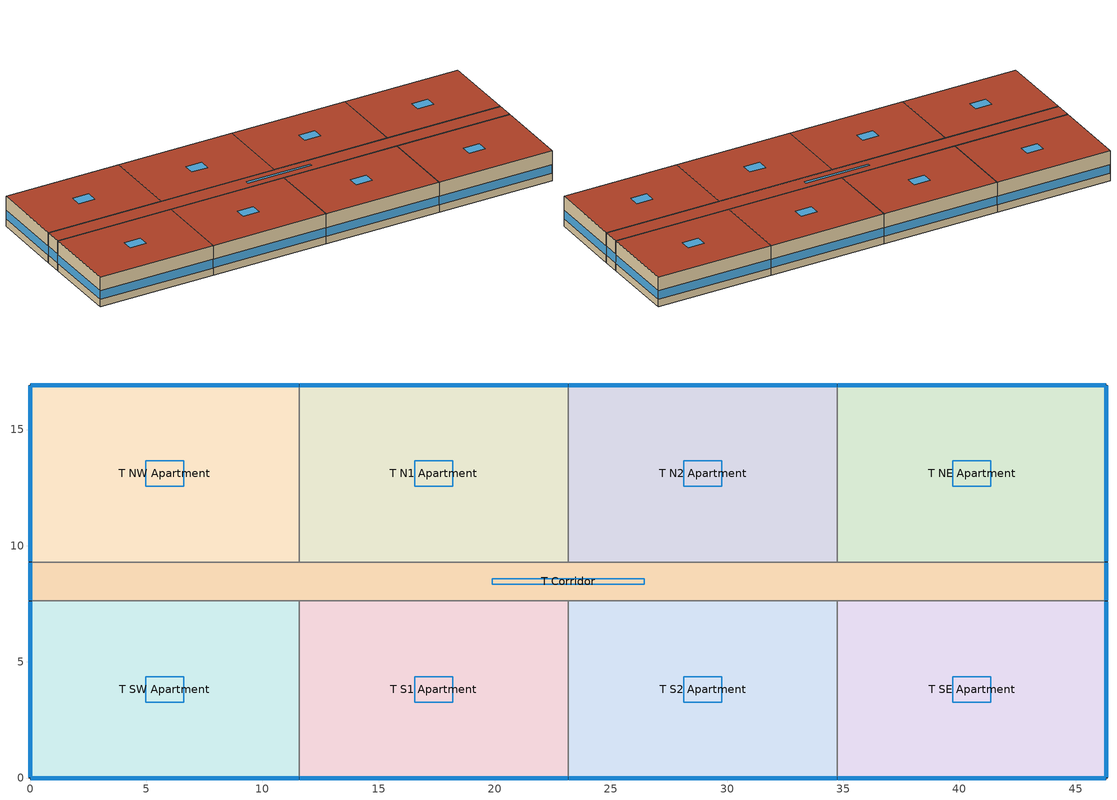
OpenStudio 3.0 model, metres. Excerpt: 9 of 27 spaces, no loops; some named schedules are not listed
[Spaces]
T SW Apartment
 floor adiabatic (BTAP-Int-Wall): 11.58,7.62 11.58,0 0,0 0,7.62 z9.14
 wall outside: 0,7.62 0,0 11.58,0 z9.14:12.19
 wall to T S1 Apartment: 11.58,0 11.58,7.62 z9.14:12.19
 wall to T Corridor: 11.58,7.62 0,7.62 z9.14:12.19
 window (BTAP-Ext-FixedWindow:U=0.173 SHGC=0.600): 0.03,0 11.56,0 / 0,7.59 0,0.03 z9.91:10.79
 roof outside: 11.58,0 11.58,7.62 0,7.62 0,0 z12.19
 skylight (BTAP-Ext-Skylights:U=0.241 SHGC=0.600): 6.61,3.27 6.61,4.35 4.97,4.35 4.97,3.27 z12.19
T N1 Apartment
 floor adiabatic (BTAP-Int-Wall): 23.16,16.92 23.16,9.3 11.58,9.3 11.58,16.92 z9.14
 wall outside: 23.16,16.92 11.58,16.92 z9.14:12.19
 wall to T Corridor: 11.58,9.3 23.16,9.3 z9.14:12.19
 wall to T NW Apartment: 11.58,16.92 11.58,9.3 z9.14:12.19
 wall to T N2 Apartment: 23.16,9.3 23.16,16.92 z9.14:12.19
 window (BTAP-Ext-FixedWindow:U=0.173 SHGC=0.600): 23.14,16.92 11.61,16.92 z9.91:10.79
 roof outside: 23.16,9.3 23.16,16.92 11.58,16.92 11.58,9.3 z12.19
 skylight (BTAP-Ext-Skylights:U=0.241 SHGC=0.600): 18.19,12.57 18.19,13.64 16.55,13.64 16.55,12.57 z12.19
T Corridor
 floor adiabatic (BTAP-Int-Wall): 46.33,9.3 46.33,7.62 0,7.62 0,9.3 z9.14
 wall outside: 46.33,7.62 46.33,9.3 / 0,9.3 0,7.62 z9.14:12.19
 wall to T SE Apartment: 34.75,7.62 46.33,7.62 z9.14:12.19
 wall to T S1 Apartment: 11.58,7.62 23.16,7.62 z9.14:12.19
 wall to T NW Apartment: 11.58,9.3 0,9.3 z9.14:12.19
 wall to T N2 Apartment: 34.75,9.3 23.16,9.3 z9.14:12.19
 wall to T S2 Apartment: 23.16,7.62 34.75,7.62 z9.14:12.19
 wall to T NE Apartment: 46.33,9.3 34.75,9.3 z9.14:12.19
 window (BTAP-Ext-FixedWindow:U=0.173 SHGC=0.600): 46.33,7.65 46.33,9.27 / 0,9.27 0,7.65 z9.91:10.81
 roof outside: 46.33,7.62 46.33,9.3 0,9.3 0,7.62 z12.19
 skylight (BTAP-Ext-Skylights:U=0.241 SHGC=0.600): 26.44,8.34 26.44,8.58 19.89,8.58 19.89,8.34 z12.19
T N2 Apartment
 floor adiabatic (BTAP-Int-Wall): 34.75,16.92 34.75,9.3 23.16,9.3 23.16,16.92 z9.14
 wall outside: 34.75,16.92 23.16,16.92 z9.14:12.19
 wall to T NE Apartment: 34.75,9.3 34.75,16.92 z9.14:12.19
 window (BTAP-Ext-FixedWindow:U=0.173 SHGC=0.600): 34.72,16.92 23.19,16.92 z9.91:10.79
 roof outside: 34.75,9.3 34.75,16.92 23.16,16.92 23.16,9.3 z12.19
 skylight (BTAP-Ext-Skylights:U=0.241 SHGC=0.600): 29.77,12.57 29.77,13.64 28.14,13.64 28.14,12.57 z12.19
T NW Apartment
 floor adiabatic (BTAP-Int-Wall): 11.58,16.92 11.58,9.3 0,9.3 0,16.92 z9.14
 wall outside: 11.58,16.92 0,16.92 0,9.3 z9.14:12.19
 window (BTAP-Ext-FixedWindow:U=0.173 SHGC=0.600): 11.56,16.92 0.03,16.92 / 0,16.89 0,9.32 z9.91:10.79
 roof outside: 11.58,9.3 11.58,16.92 0,16.92 0,9.3 z12.19
 skylight (BTAP-Ext-Skylights:U=0.241 SHGC=0.600): 6.61,12.57 6.61,13.64 4.97,13.64 4.97,12.57 z12.19
T NE Apartment
 floor adiabatic (BTAP-Int-Wall): 46.33,16.92 46.33,9.3 34.75,9.3 34.75,16.92 z9.14
 wall outside: 46.33,9.3 46.33,16.92 34.75,16.92 z9.14:12.19
 window (BTAP-Ext-FixedWindow:U=0.173 SHGC=0.600): 46.33,9.32 46.33,16.89 / 46.3,16.92 34.77,16.92 z9.91:10.79
 roof outside: 46.33,9.3 46.33,16.92 34.75,16.92 34.75,9.3 z12.19
 skylight (BTAP-Ext-Skylights:U=0.241 SHGC=0.600): 41.36,12.57 41.36,13.64 39.72,13.64 39.72,12.57 z12.19
T S2 Apartment
 floor adiabatic (BTAP-Int-Wall): 34.75,7.62 34.75,0 23.16,0 23.16,7.62 z9.14
 wall outside: 23.16,0 34.75,0 z9.14:12.19
 wall to T SE Apartment: 34.75,0 34.75,7.62 z9.14:12.19
 wall to T S1 Apartment: 23.16,7.62 23.16,0 z9.14:12.19
 window (BTAP-Ext-FixedWindow:U=0.173 SHGC=0.600): 23.19,0 34.72,0 z9.91:10.79
 roof outside: 34.75,0 34.75,7.62 23.16,7.62 23.16,0 z12.19
 skylight (BTAP-Ext-Skylights:U=0.241 SHGC=0.600): 29.77,3.27 29.77,4.35 28.14,4.35 28.14,3.27 z12.19
T S1 Apartment
 floor adiabatic (BTAP-Int-Wall): 23.16,7.62 23.16,0 11.58,0 11.58,7.62 z9.14
 wall outside: 11.58,0 23.16,0 z9.14:12.19
 window (BTAP-Ext-FixedWindow:U=0.173 SHGC=0.600): 11.61,0 23.14,0 z9.91:10.79
 roof outside: 23.16,0 23.16,7.62 11.58,7.62 11.58,0 z12.19
 skylight (BTAP-Ext-Skylights:U=0.241 SHGC=0.600): 18.19,3.27 18.19,4.35 16.55,4.35 16.55,3.27 z12.19
T SE Apartment
 floor adiabatic (BTAP-Int-Wall): 46.33,7.62 46.33,0 34.75,0 34.75,7.62 z9.14
 wall outside: 34.75,0 46.33,0 46.33,7.62 z9.14:12.19
 window (BTAP-Ext-FixedWindow:U=0.173 SHGC=0.600): 46.33,0.03 46.33,7.59 / 34.77,0 46.3,0 z9.91:10.79
 roof outside: 46.33,0 46.33,7.62 34.75,7.62 34.75,0 z12.19
 skylight (BTAP-Ext-Skylights:U=0.241 SHGC=0.600): 41.36,3.27 41.36,4.35 39.72,4.35 39.72,3.27 z12.19
[Site]
Winnipeg-Richardson Intl AP_MB_CAN: Latitude {deg}=49.917; Longitude {deg}=-97.233; Time Zone {hr}=-6; Elevation {m}=238.7; Terrain=City
[Building]
MidriseApartment: North Axis {deg}=0; Default Construction Set=BTAP-Mass at hdd = 5670.0; Standards Number of Stories=4; Standards Number of Above Ground Stories=4; Standards Template=NECB2020; Standards Building Type=MidriseApartment
[Site:WaterMainsTemperature]
Calculation Method=Correlation; Annual Average Outdoor Air Temperature {C}=3.31667; Maximum Difference In Monthly Average Outdoor Air Temperatures {deltaC}=35.9
[Site:GroundTemperature:BuildingSurface]
19.527, 19.502, 19.536, 19.598, 20.002, 21.64, 22.225, 22.375, 21.449, 20.121, 19.802, 19.633
[SizingPeriod:DesignDay] Barometric Pressure {Pa}=98490; Sky Clearness=0; Rain Indicator=0; Snow Indicator=0; Day of Month=21; Daylight Saving Time Indicator=0; Humidity Indicating Type=Wetbulb; Dry-Bulb Temperature Range Modifier Type=DefaultMultipliers
Name | Maximum Dry-Bulb Temperature {C} | Daily Dry-Bulb Temperature Range {deltaC} | Humidity Indicating Conditions at Maximum Dry-Bulb | Wind Speed {m/s} | Wind Direction {deg} | Month | Day Type | Solar Model Indicator | ASHRAE Taub | ASHRAE Taud
Winnipeg-Richardson Intl AP Ann Clg .4% Condns DB=>MWB | 30.3 | 11.6 | 21.3 | 6 | 180 | 7 | SummerDesignDay | ASHRAETau | 0.392 | 2.339
Winnipeg-Richardson Intl AP Ann Htg 99.6% Condns DB | -32 | 0 | -32 | 3.4 | 290 | 1 | WinterDesignDay | ASHRAEClearSky
[Material:NoMass] Roughness=Smooth; Thermal Absorptance=0.9; Solar Absorptance=0.7
Name | Thermal Resistance {m2-K/W} | Visible Absorptance
Typical Carpet Pad; Typical Carpet Pad 1 | 0.21648 | 0.8
Typical Insulation 1 | 6.98591 | 0.7
Typical Insulation 2 | 4.38022 | 0.7
Typical Insulation 3 | 8.26445 | 0.7
Typical Carpet Pad 2 | 1.25503 | 0.8
Typical Carpet Pad 3; Typical Carpet Pad 4 | 3.45515 | 0.8
Typical Insulation 4 | 0.578017 | 0.7
Typical Insulation 5 | 0.578035 | 0.7
[Material]
Name | Roughness | Thickness {m} | Conductivity {W/m-K} | Density {kg/m3} | Specific Heat {J/kg-K} | Thermal Absorptance | Solar Absorptance | Visible Absorptance
G05 25mm wood | MediumSmooth | 0.0254 | 0.15 | 608 | 1630 | 0.9 | 0.5 | 0.5
100mm Normalweight concrete floor 1 | MediumSmooth | 0.1016 | 2.31 | 2322 | 832
G01 13mm gypsum board 1 | Smooth | 0.0127 | 0.16 | 800 | 1090 | 0.9 | 0.7 | 0.5
4 in. Normalweight Concrete Floor 1 | MediumRough | 0.1016 | 2.31 | 2322 | 832 | 0.9 | 0.7 | 0.7
1IN Stucco 1 | Smooth | 0.0253 | 0.6918 | 1858 | 837 | 0.9 | 0.7 | 0.92
8IN CONCRETE HW RefBldg 1 | Rough | 0.2032 | 1.311 | 2240 | 836.8 | 0.9 | 0.7 | 0.7
1/2IN Gypsum 1 | Smooth | 0.0127 | 0.16 | 784.9 | 830 | 0.9 | 0.4 | 0.4
Metal Roof Surface 1; F08 Metal surface 1 | Smooth | 0.0008 | 45.28 | 7824 | 500 | 0.9 | 0.7 | 0.7
6 in. Normalweight Concrete Floor 1; 6 in. Normalweight Concrete Floor 2; 6 in. Normalweight Concrete Floor 3 | MediumRough | 0.1524 | 2.31 | 2322 | 832 | 0.9 | 0.7 | 0.7
[Construction]
BTAP-Int-Partition; BTAP-Int-Door: G05 25mm wood
BTAP-Int-Floor: 100mm Normalweight concrete floor 1, Typical Carpet Pad
BTAP-Int-Wall: G01 13mm gypsum board 1, G01 13mm gypsum board 1
BTAP-Int-Ceiling: Typical Carpet Pad, 100mm Normalweight concrete floor 1
BTAP-Int-Window: SimpleGlazing
BTAP-Ext-Floor-Mass:U-0.138: Typical Insulation 1, 4 in. Normalweight Concrete Floor 1, Typical Carpet Pad 1
BTAP-Ext-Wall-Mass:U-0.215: 1IN Stucco 1, 8IN CONCRETE HW RefBldg 1, Typical Insulation 2, 1/2IN Gypsum 1
BTAP-Ext-Roof-Metal:U-0.121: Metal Roof Surface 1, Typical Insulation 3
BTAP-Grnd-Floor-Mass:U-0.757: 6 in. Normalweight Concrete Floor 1, Typical Carpet Pad 2
BTAP-Grnd-Wall-Mass:U-0.284: 6 in. Normalweight Concrete Floor 2, Typical Carpet Pad 3
BTAP-Grnd-Roof-Mass:U-0.284: 6 in. Normalweight Concrete Floor 3, Typical Carpet Pad 4
BTAP-Ext-FixedWindow:U=0.173 SHGC=0.600; BTAP-Ext-GlassDoors:U=0.173 SHGC=0.600: SimpleGlazing:U=0.173 SHGC=0.600
BTAP-Ext-Door:U-1.73: F08 Metal surface 1, Typical Insulation 4
BTAP-Ext-OverHeadDoor:U-1.73: Typical Insulation 5
BTAP-Ext-Skylights:U=0.241 SHGC=0.600; BTAP-Ext-DaylightDomes:U=0.241 SHGC=0.600; BTAP-Ext-DaylightDiffuser:U=0.241 SHGC=0.600: SimpleGlazing:U=0.241 SHGC=0.600
[DefaultConstructionSet]
BTAP-Mass at hdd = 5670.0: Default Exterior Surface Constructions=BTAP-Mass at hdd = 5670.0; Default Interior Surface Constructions=Default Surface Constructions 2; Default Ground Contact Surface Constructions=BTAP-Mass at hdd = 5670.0 1; Default Exterior SubSurface Constructions=BTAP-Mass at hdd = 5670.0; Default Interior SubSurface Constructions=Default Sub Surface Constructions 2; Interior Partition Construction=BTAP-Int-Partition
[DefaultSurfaceConstructions]
Name | Floor Construction | Wall Construction | Roof Ceiling Construction
Default Surface Constructions 2 | BTAP-Int-Floor | BTAP-Int-Wall | BTAP-Int-Ceiling
BTAP-Mass at hdd = 5670.0 | BTAP-Ext-Floor-Mass:U-0.138 | BTAP-Ext-Wall-Mass:U-0.215 | BTAP-Ext-Roof-Metal:U-0.121
BTAP-Mass at hdd = 5670.0 1 | BTAP-Grnd-Floor-Mass:U-0.757 | BTAP-Grnd-Wall-Mass:U-0.284 | BTAP-Grnd-Roof-Mass:U-0.284
[DefaultSubSurfaceConstructions]
Name | Fixed Window Construction | Operable Window Construction | Door Construction | Glass Door Construction | Overhead Door Construction | Skylight Construction | Tubular Daylight Dome Construction | Tubular Daylight Diffuser Construction
Default Sub Surface Constructions 2 | BTAP-Int-Window | BTAP-Int-Window | BTAP-Int-Door
BTAP-Mass at hdd = 5670.0 | BTAP-Ext-FixedWindow:U=0.173 SHGC=0.600 | BTAP-Ext-FixedWindow:U=0.173 SHGC=0.600 | BTAP-Ext-Door:U-1.73 | BTAP-Ext-GlassDoors:U=0.173 SHGC=0.600 | BTAP-Ext-OverHeadDoor:U-1.73 | BTAP-Ext-Skylights:U=0.241 SHGC=0.600 | BTAP-Ext-DaylightDomes:U=0.241 SHGC=0.600 | BTAP-Ext-DaylightDiffuser:U=0.241 SHGC=0.600
[WindowMaterial:SimpleGlazingSystem] Solar Heat Gain Coefficient=0.6; Visible Transmittance=0.21
Name | U-Factor {W/m2-K}
SimpleGlazing | 2.2
SimpleGlazing:U=0.173 SHGC=0.600 | 1.73
SimpleGlazing:U=0.241 SHGC=0.600 | 2.41
[Space] Building Story=Building Story 3
Name | Space Type | Thermal Zone
T SE Apartment | Space Function Dwelling units general | DU_BT=Space Function_ST=Dwelling units general_FL=Building Story 3_SCHG
T SW Apartment | Space Function Dwelling units general | DU_BT=Space Function_ST=Dwelling units general_FL=Building Story 3_SCHG 2
T N1 Apartment | Space Function Dwelling units general | DU_BT=Space Function_ST=Dwelling units general_FL=Building Story 3_SCHG 3
T Corridor | Space Function Corridor/Transition area other-sch-G | WILD_ST=Corridor/Transition area other-sch-G_FL=Building Story 3_SCH=G
T N2 Apartment | Space Function Dwelling units general | DU_BT=Space Function_ST=Dwelling units general_FL=Building Story 3_SCHG 1
T NW Apartment | Space Function Dwelling units general | DU_BT=Space Function_ST=Dwelling units general_FL=Building Story 3_SCHG 4
T NE Apartment | Space Function Dwelling units general | DU_BT=Space Function_ST=Dwelling units general_FL=Building Story 3_SCHG 5
T S1 Apartment | Space Function Dwelling units general | DU_BT=Space Function_ST=Dwelling units general_FL=Building Story 3_SCHG 7
T S2 Apartment | Space Function Dwelling units general | DU_BT=Space Function_ST=Dwelling units general_FL=Building Story 3_SCHG 6
[BuildingStory]
Building Story 3: Nominal Z Coordinate {m}=9.14355
[SpaceType] Standards Building Type=Space Function
Name | Default Schedule Set | Design Specification Outdoor Air Object | Standards Space Type
Space Function Corridor/Transition area other-sch-G | Space Function Corridor/Transition area other-sch-G Schedule Set | Space Function Corridor/Transition area other-sch-G Ventilation | Corridor/Transition area other-sch-G
Space Function Dwelling units general | Space Function Dwelling units general Schedule Set | Space Function Dwelling units general Ventilation | Dwelling units general
[People:Definition] Number of People Calculation Method=People/Area; Fraction Radiant=0.3
Name | People per Space Floor Area {person/m2}
Space Function Corridor/Transition area other-sch-G People Definition | 0.0100036
Space Function Dwelling units general People Definition | 0.0400145
[People] Work Efficiency Schedule=Work Efficiency Schedule; Clothing Insulation Schedule=Clothing Schedule; Air Velocity Schedule=Air Velocity Schedule; Multiplier=1
Name | People Definition | Space or SpaceType
Space Function Corridor/Transition area other-sch-G People | Space Function Corridor/Transition area other-sch-G People Definition | Space Function Corridor/Transition area other-sch-G
Space Function Dwelling units general People | Space Function Dwelling units general People Definition | Space Function Dwelling units general
[Lights:Definition] Design Level Calculation Method=Watts/Area; Fraction Radiant=0.5; Fraction Visible=0.2
Name | Watts per Space Floor Area {W/m2}
Space Function Corridor/Transition area other-sch-G Lights Definition | 4.4
Space Function Dwelling units general Lights Definition | 5.00182
[Lights] Fraction Replaceable=1
Name | Lights Definition | Space or SpaceType
Space Function Corridor/Transition area other-sch-G Lights | Space Function Corridor/Transition area other-sch-G Lights Definition | Space Function Corridor/Transition area other-sch-G
Space Function Dwelling units general Lights | Space Function Dwelling units general Lights Definition | Space Function Dwelling units general
[ElectricEquipment:Definition]
Space Function Dwelling units general Elec Equip Definition: Design Level Calculation Method=Watts/Area; Watts per Space Floor Area {W/m2}=5.00182; Fraction Radiant=0.5
[ElectricEquipment]
Space Function Dwelling units general Elec Equip: Electric Equipment Definition=Space Function Dwelling units general Elec Equip Definition; Space or SpaceType=Space Function Dwelling units general
[DesignSpecification:OutdoorAir] Outdoor Air Method=Sum; Outdoor Air Flow per Floor Area {m3/s-m2}=0.0003048
Name | Outdoor Air Flow per Person {m3/s-person}
Space Function Corridor/Transition area other-sch-G Ventilation
Space Function Dwelling units general Ventilation | 0.00235974
[DefaultScheduleSet] Number of People Schedule=NECB-G-Occupancy; People Activity Level Schedule=NECB-Activity; Lighting Schedule=NECB-G-Lighting; Electric Equipment Schedule=NECB-G-Electric-Equipment; Infiltration Schedule=Always On
Space Function Corridor/Transition area other-sch-G Schedule Set; Space Function Dwelling units general Schedule Set
[ThermostatSetpoint:DualSetpoint] Heating Setpoint Temperature Schedule=NECB-G-Thermostat Setpoint-Heating; Cooling Setpoint Temperature Schedule=NECB-G-Thermostat Setpoint-Cooling
Space Function Dwelling units general Thermostat 47; Space Function Dwelling units general Thermostat 48; Space Function Dwelling units general Thermostat 52; Space Function Dwelling units general Thermostat 54; Space Function Dwelling units general Thermostat 56; Space Function Dwelling units general Thermostat 60; Space Function Dwelling units general Thermostat 61; Space Function Dwelling units general Thermostat 63; Space Function Corridor/Transition area other-sch-G Thermostat 8
[SpaceInfiltration:DesignFlowRate] Schedule=Always On Discrete; Design Flow Rate Calculation Method=Flow/ExteriorArea; Flow per Exterior Surface Area {m3/s-m2}=0.00039496; Constant Term Coefficient=0; Temperature Term Coefficient=0; Velocity Term Coefficient=0.224; Velocity Squared Term Coefficient=0
Name | Space or SpaceType
T Corridor Infiltration | T Corridor
T N1 Apartment Infiltration | T N1 Apartment
T N2 Apartment Infiltration | T N2 Apartment
T NE Apartment Infiltration | T NE Apartment
T NW Apartment Infiltration | T NW Apartment
T S1 Apartment Infiltration | T S1 Apartment
T S2 Apartment Infiltration | T S2 Apartment
T SE Apartment Infiltration | T SE Apartment
T SW Apartment Infiltration | T SW Apartment
[ThermalZone] Use Ideal Air Loads=No
Name | Thermostat
DU_BT=Space Function_ST=Dwelling units general_FL=Building Story 3_SCHG | Space Function Dwelling units general Thermostat 47
DU_BT=Space Function_ST=Dwelling units general_FL=Building Story 3_SCHG 1 | Space Function Dwelling units general Thermostat 48
DU_BT=Space Function_ST=Dwelling units general_FL=Building Story 3_SCHG 2 | Space Function Dwelling units general Thermostat 52
DU_BT=Space Function_ST=Dwelling units general_FL=Building Story 3_SCHG 3 | Space Function Dwelling units general Thermostat 54
DU_BT=Space Function_ST=Dwelling units general_FL=Building Story 3_SCHG 4 | Space Function Dwelling units general Thermostat 56
DU_BT=Space Function_ST=Dwelling units general_FL=Building Story 3_SCHG 5 | Space Function Dwelling units general Thermostat 60
DU_BT=Space Function_ST=Dwelling units general_FL=Building Story 3_SCHG 6 | Space Function Dwelling units general Thermostat 61
DU_BT=Space Function_ST=Dwelling units general_FL=Building Story 3_SCHG 7 | Space Function Dwelling units general Thermostat 63
WILD_ST=Corridor/Transition area other-sch-G_FL=Building Story 3_SCH=G | Space Function Corridor/Transition area other-sch-G Thermostat 8
[Schedule:Ruleset]
Clothing Schedule: Default Day Schedule=Clothing Schedule Default Winter Clothes
Air Velocity Schedule: Default Day Schedule=Air Velocity Schedule Default
Work Efficiency Schedule: Default Day Schedule=Work Efficiency Schedule Default
NECB-Activity: Default Day Schedule=NECB-Activity Default; Summer Design Day Schedule=NECB-Activity Summer Design Day; Winter Design Day Schedule=NECB-Activity Winter Design Day
Always On: Default Day Schedule=Always On Default
NECB-G-Occupancy: Default Day Schedule=NECB-G-Occupancy Default
NECB-G-Lighting: Default Day Schedule=NECB-G-Lighting Default
NECB-G-Electric-Equipment: Default Day Schedule=NECB-G-Electric-Equipment Default
NECB-G-Thermostat Setpoint-Heating: Default Day Schedule=NECB-G-Thermostat Setpoint-Heating Default
NECB-G-Thermostat Setpoint-Cooling: Default Day Schedule=NECB-G-Thermostat Setpoint-Cooling Default
[Schedule:Day]
Clothing Schedule Default Winter Clothes; Always On Default: 24, 0, 1
Air Velocity Schedule Default: 24, 0, 0.2
Work Efficiency Schedule Default: 24, 0, 0
NECB-Activity Default; NECB-Activity Winter Design Day; NECB-Activity Summer Design Day: 24, 0, 130
NECB-G-Occupancy Default; NECB-G-Occupancy Default|Wkdy Day: 7, 0, 0.9, 8, 0, 0.7, 9, 0, 0.4, 17, 0, 0.3, 18, 0, 0.5, 24, 0, 0.9
NECB-G-Occupancy Sat Day; NECB-G-Occupancy Sun|Hol Day: 7, 0, 0.9, 8, 0, 0.7, 17, 0, 0.5, 18, 0, 0.7, 24, 0, 0.9
NECB-G-Lighting Default; NECB-G-Lighting Default|Wkdy Day; NECB-G-Lighting Sat Day; NECB-G-Lighting Sun|Hol Day: 1, 0, 0.3, 6, 0, 0, 7, 0, 0.2, 9, 0, 0.5, 19, 0, 0, 22, 0, 0.9, 23, 0, 0.8, 24, 0, 0.6
NECB-G-Electric-Equipment Default; NECB-G-Electric-Equipment Default|Wkdy Day; NECB-G-Electric-Equipment Sat Day; NECB-G-Electric-Equipment Sun|Hol Day: 1, 0, 0.3, 7, 0, 0.2, 9, 0, 0.8, 16, 0, 0.4, 17, 0, 0.5, 18, 0, 0.2, 20, 0, 0.9, 21, 0, 0.7, 24, 0, 0.5
NECB-G-Thermostat Setpoint-Heating Default; NECB-G-Thermostat Setpoint-Heating Default|Wkdy Day; NECB-G-Thermostat Setpoint-Heating Sat Day; NECB-G-Thermostat Setpoint-Heating Sun|Hol Day: 1, 0, 22, 7, 0, 18, 8, 0, 20, 24, 0, 22
NECB-G-Thermostat Setpoint-Cooling Default; NECB-G-Thermostat Setpoint-Cooling Default|Wkdy Day; NECB-G-Thermostat Setpoint-Cooling Sat Day; NECB-G-Thermostat Setpoint-Cooling Sun|Hol Day: 24, 0, 24
[Schedule:Rule] Date Specification Type=DateRange; Start Day=1
Name | Schedule Ruleset | Rule Order | Day Schedule | Start Month | End Month | End Day | Apply Monday | Apply Tuesday | Apply Wednesday | Apply Thursday | Apply Friday | Apply Saturday | Apply Sunday
Schedule Rule 1 | Clothing Schedule | 0 | Clothing Schedule Summer Clothes | 5 | 9 | 30
Schedule Rule 17 | NECB-G-Occupancy | 2 | NECB-G-Occupancy Default|Wkdy Day | 1 | 12 | 31 | Yes | Yes | Yes | Yes | Yes
Schedule Rule 18 | NECB-G-Occupancy | 1 | NECB-G-Occupancy Sat Day | 1 | 12 | 31 |  |  |  |  |  | Yes
Schedule Rule 19 | NECB-G-Occupancy | 0 | NECB-G-Occupancy Sun|Hol Day | 1 | 12 | 31 |  |  |  |  |  |  | Yes
Schedule Rule 20 | NECB-G-Lighting | 2 | NECB-G-Lighting Default|Wkdy Day | 1 | 12 | 31 | Yes | Yes | Yes | Yes | Yes
Schedule Rule 21 | NECB-G-Lighting | 1 | NECB-G-Lighting Sat Day | 1 | 12 | 31 |  |  |  |  |  | Yes
Schedule Rule 22 | NECB-G-Lighting | 0 | NECB-G-Lighting Sun|Hol Day | 1 | 12 | 31 |  |  |  |  |  |  | Yes
Schedule Rule 23 | NECB-G-Electric-Equipment | 2 | NECB-G-Electric-Equipment Default|Wkdy Day | 1 | 12 | 31 | Yes | Yes | Yes | Yes | Yes
Schedule Rule 24 | NECB-G-Electric-Equipment | 1 | NECB-G-Electric-Equipment Sat Day | 1 | 12 | 31 |  |  |  |  |  | Yes
Schedule Rule 25 | NECB-G-Electric-Equipment | 0 | NECB-G-Electric-Equipment Sun|Hol Day | 1 | 12 | 31 |  |  |  |  |  |  | Yes
Schedule Rule 26 | NECB-G-Thermostat Setpoint-Heating | 2 | NECB-G-Thermostat Setpoint-Heating Default|Wkdy Day | 1 | 12 | 31 | Yes | Yes | Yes | Yes | Yes
Schedule Rule 27 | NECB-G-Thermostat Setpoint-Heating | 1 | NECB-G-Thermostat Setpoint-Heating Sat Day | 1 | 12 | 31 |  |  |  |  |  | Yes
Schedule Rule 28 | NECB-G-Thermostat Setpoint-Heating | 0 | NECB-G-Thermostat Setpoint-Heating Sun|Hol Day | 1 | 12 | 31 |  |  |  |  |  |  | Yes
Schedule Rule 29 | NECB-G-Thermostat Setpoint-Cooling | 2 | NECB-G-Thermostat Setpoint-Cooling Default|Wkdy Day | 1 | 12 | 31 | Yes | Yes | Yes | Yes | Yes
Schedule Rule 30 | NECB-G-Thermostat Setpoint-Cooling | 1 | NECB-G-Thermostat Setpoint-Cooling Sat Day | 1 | 12 | 31 |  |  |  |  |  | Yes
Schedule Rule 31 | NECB-G-Thermostat Setpoint-Cooling | 0 | NECB-G-Thermostat Setpoint-Cooling Sun|Hol Day | 1 | 12 | 31 |  |  |  |  |  |  | Yes
[Schedule:Constant]
Always On Discrete: Value=1
